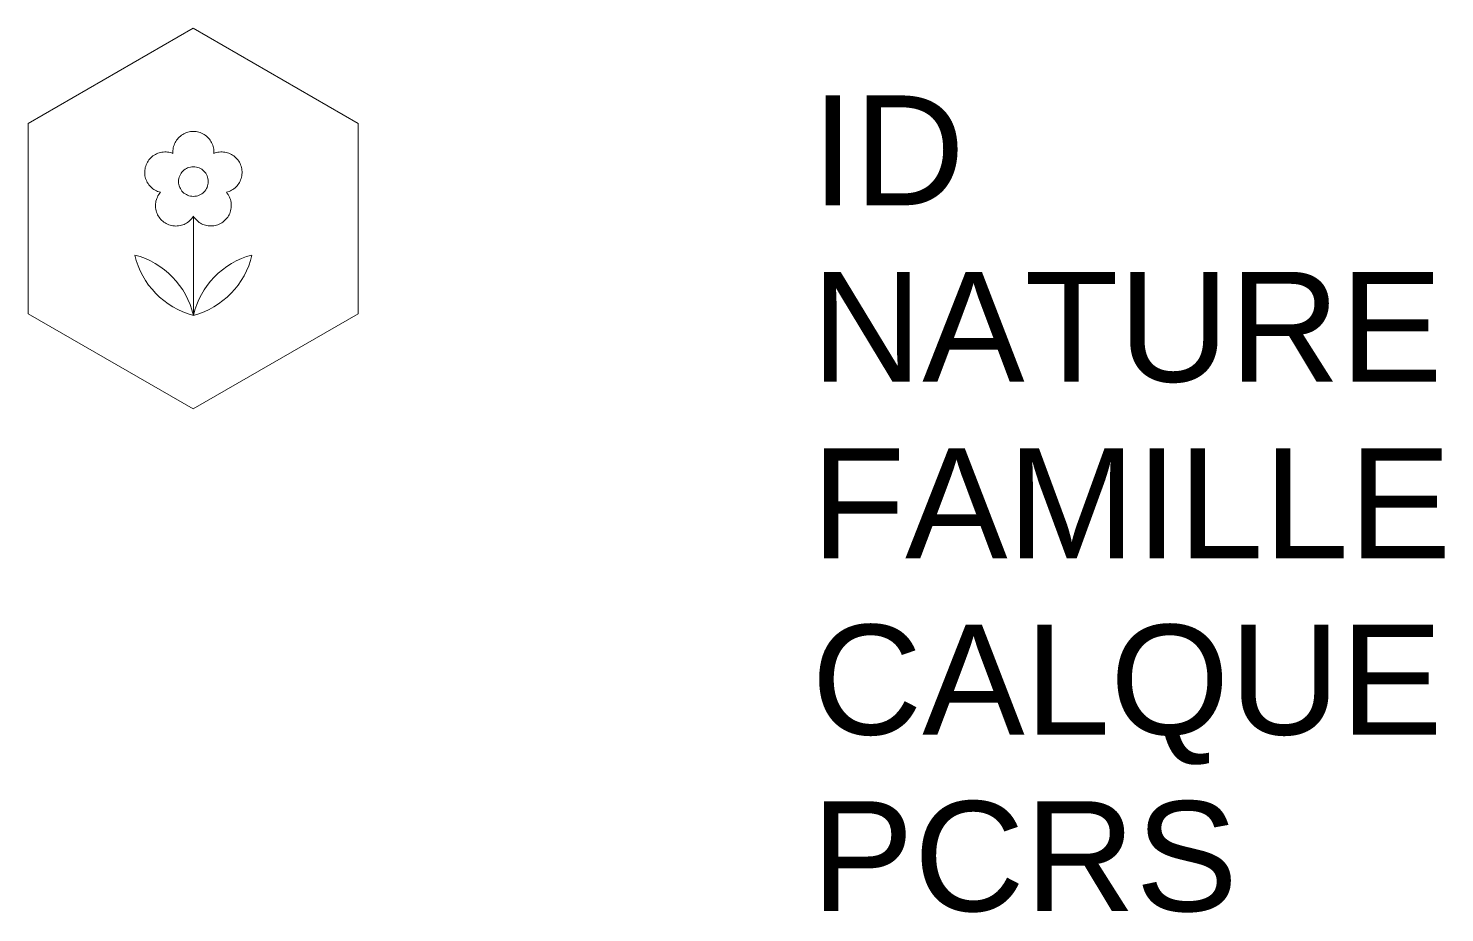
# Model space of a CAD drawing. Header units: metres. Extents: x 0 to 2.58, y -1.09 to 0.52.
import ezdxf

# ---------------------------------------------------------------- set-up
doc = ezdxf.new("R2010")
doc.units = ezdxf.units.M
doc.linetypes.add('Socle_Continu', pattern=[2.5, 2.5, 0])
doc.layers.add('MOBUR_SCS', color=251, linetype='Socle_Continu', lineweight=13)
doc.styles.get("Standard").update_dxf_attribs({"font": 'arial.ttf'})

msp = doc.modelspace()

# ---------------------------------------------------------------- linework, layer by layer
at = {"layer": 'MOBUR_SCS', "linetype": 'Socle_Continu', "flags": 128}
msp.add_lwpolyline([(0.6, 0.3464), (0.3, 0.5196), (0, 0.3464), (0, 0), (0.3, -0.1732), (0.6, 0)], close=True, dxfattribs=at)
msp.add_lwpolyline([(0.3004, 0.1775, 1.082498), (0.3604, 0.2211, 1.082498), (0.3375, 0.2917, 1.082498), (0.2632, 0.2917, 1.082498), (0.2403, 0.2211, 1.082498), (0.3004, 0.1775), (0.3004, -0.003)], format="xyb", dxfattribs=at)
for points in [[(0.1937, 0.1069, 0.278028), (0.3004, -0.003, 0.278028)], [(0.3004, -0.003, 0.278028), (0.407, 0.1069, 0.278028)]]:
    msp.add_lwpolyline(points, format="xyb", close=True, dxfattribs=at)
at = {"layer": 'MOBUR_SCS', "linetype": 'Socle_Continu'}
msp.add_circle((0.3004, 0.2406), 0.027, dxfattribs=at)

# ---------------------------------------------------------------- texts
at = {"layer": 'MOBUR_SCS', "linetype": 'Socle_Continu', "flags": 9}
for tag, p, s in [('ID', (1.4249, 0.1975), 'NP_2608'), ('NATURE', (1.4249, -0.1238), 'Jardinière hexagonale'), ('FAMILLE', (1.4249, -0.4451), 'Mobilier urbain'), ('CALQUE', (1.4249, -0.7663), 'MOBUR_SCS'), ('PCRS', (1.4249, -1.0876), 'HabillageSymbole')]:
    msp.add_attdef(tag, p, s, height=0.2, dxfattribs=at)

doc.saveas('drawing.dxf')
